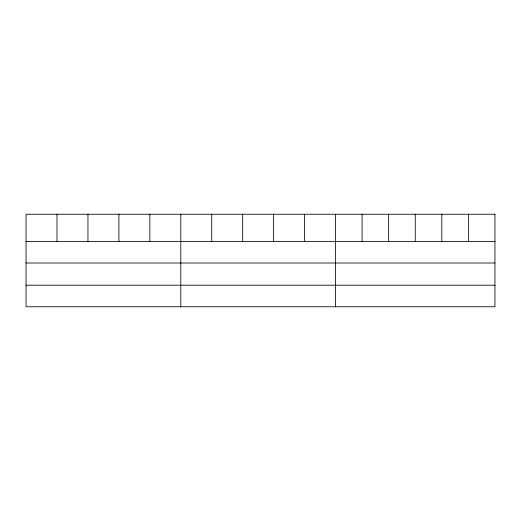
<?xml version="1.0" encoding="UTF-8"?>
<svg xmlns="http://www.w3.org/2000/svg" width="521" height="521" viewBox="0 0 521 521"><rect width="100%" height="100%" fill="white"/><g stroke="black" fill="none" stroke-linecap="round" stroke-linejoin="round"><path stroke-width="0.78" d="M26.05 241.444L494.95 241.444M26.05 263.001L494.95 263.001M26.05 285.208L494.95 285.208M468.379 214.235L468.379 241.444M441.808 214.235L441.808 241.444M415.237 214.235L415.237 241.444M388.666 214.235L388.666 241.444M362.095 214.235L362.095 241.444M335.524 214.235L335.524 306.765M304.577 214.235L304.577 241.444M273.629 214.235L273.629 241.444M242.682 214.235L242.682 241.444M211.734 214.235L211.734 241.444M180.787 214.235L180.787 306.765M149.84 214.235L149.84 241.444M118.892 214.235L118.892 241.444M87.945 214.235L87.945 241.444M56.997 214.235L56.997 241.444M494.95 214.235L26.05 214.235L26.05 306.765L494.95 306.765L494.95 214.235"/></g></svg>
